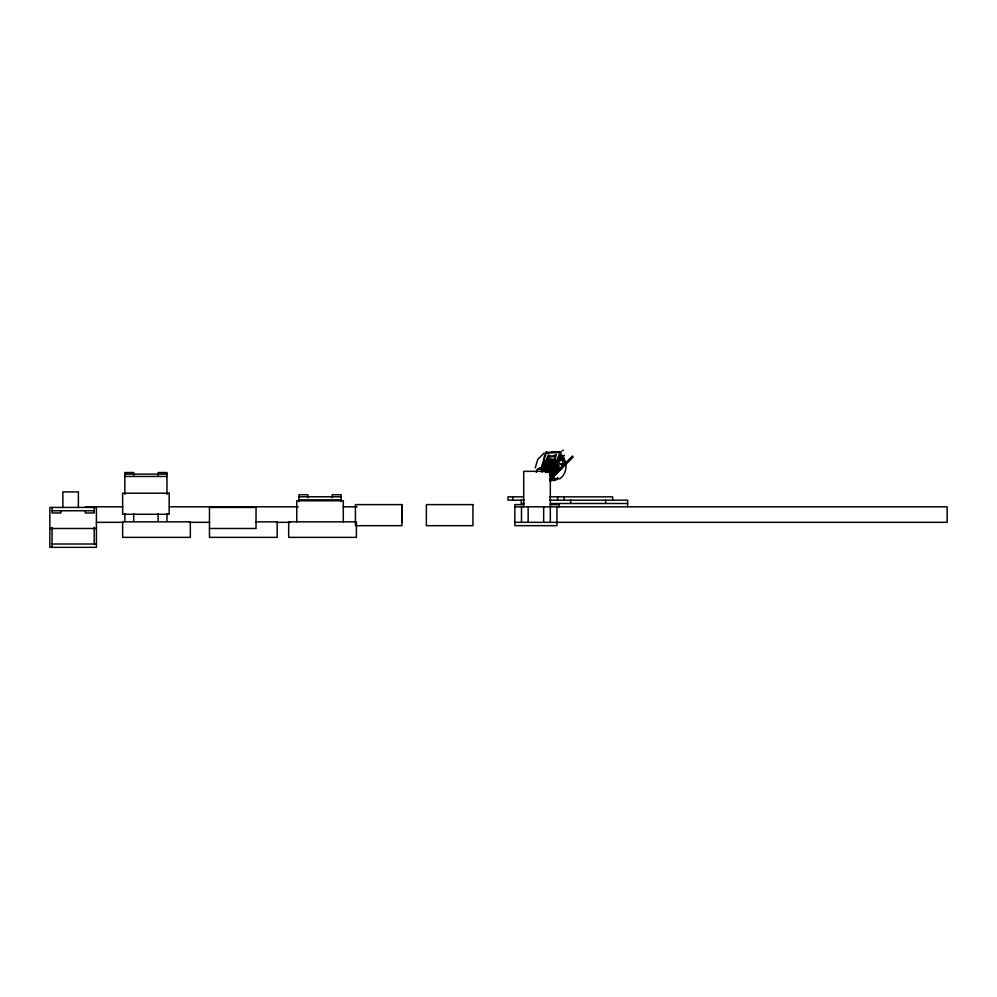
<?xml version="1.0" encoding="UTF-8"?>
<svg xmlns="http://www.w3.org/2000/svg" width="997" height="997" viewBox="0 0 997 997"><rect width="100%" height="100%" fill="white"/><g stroke="black" fill="none" stroke-linecap="round" stroke-linejoin="round"><path stroke-width="1.5" d="M552.662 464.216C554.993 465.051 550.556 462.197 549.31 466.073L548.275 465.038L552.213 463.169L553.397 464.328M546.007 471.107L546.568 470.584L546.53 471.282M548.038 468.652L549.123 469.724M544.499 461.449L545.097 461.474M564.751 464.128L564.863 462.932A11.129 11.129 0 0 0 561.598 454.968M549.671 468.216L549.21 468.839M551.827 467.007L550.755 465.935M535.252 467.929L537.757 459.418L544.113 453.049M545.708 463.107L545.783 462.733A33.063 33.063 0 0 1 547.64 456.551L548.3 454.981L549.846 455.666A5.371 5.371 0 0 0 553.759 455.629L556.276 454.47L555.665 457.112A29.91 29.91 0 0 1 554.457 460.963M541.246 470.086L541.296 469.874A2.056 2.056 0 0 0 540.474 469.039L540.237 469.076M536.299 471.967L536.909 469.874A4 4 0 0 1 538.206 468.565L540.785 468.278A4.287 4.287 0 0 1 542.044 469.537L542.318 470.023M554.718 478.809L554.27 480.404L553.235 480.591L553.223 479.133L550.88 480.928L551.216 479.569M542.318 470.783L541.77 472.129M550.082 467.381L550.132 468.054M545.471 472.167L544.474 470.758A6.63 6.63 0 0 1 544.038 465.699L547.316 461.81A6.63 6.63 0 0 1 552.375 461.374L552.774 460.066L554.668 460.95L557.46 464.004A7.988 7.988 0 0 1 550.008 475.669M546.344 452.588L544.998 456.763A44.304 44.304 0 0 0 543.577 465.487M549.895 456.464L549.185 457.424A1.321 1.321 0 0 0 548.45 457.586L548.599 456.95M546.929 461.025A32.128 32.128 0 0 1 548.088 457.411L548.686 455.965L550.207 456.564M542.842 471.668L543.265 471.369A7.988 7.988 0 0 1 542.742 465.275L546.68 460.602A7.988 7.988 0 0 1 552.774 460.066M556.089 462.047L560.102 452.488L546.817 453.186L546.456 452.476M556.451 463.044L561.024 453.236A1.259 1.259 0 0 0 559.94 451.653L547.253 452.414L546.206 451.741L544.287 456.564A45.052 45.052 0 0 0 542.842 465.437M555.267 463.219L553.933 462.11C554.344 459.081 558.158 462.284 555.267 463.219L556.251 464.639A6.63 6.63 0 0 1 550.07 474.323M549.696 480.978L551.154 479.532M557.211 464.415L564.414 455.168M555.84 470.783L553.397 473.214L556.388 469.599L555.952 464.752L548.512 472.179M547.515 462.072L544.499 465.449L548.101 461.86M548.674 461.648L544.225 466.471L549.185 461.511M549.584 461.474L544.063 467.369L549.995 461.449M550.394 461.412C530.666 480.305 563.068 451.99 545.047 464.303A6.318 6.318 0 0 0 544.761 470.609L545.945 472.154L554.831 463.269L545.745 471.992M544.823 470.696L553.584 462.284L544.973 470.908M545.122 471.132L554.033 462.596L545.272 471.344M545.434 471.569L554.432 462.932L545.583 471.78M546.144 472.329L555.03 463.443L546.344 472.503M547.64 471.569L555.341 463.879L547.839 471.743M548.038 471.917L555.641 464.315L548.275 472.055M548.749 472.316L556.052 465.013M548.973 472.453L556.152 465.275M550.219 471.593L556.251 465.549M549.447 472.728L556.351 465.823M549.87 472.678L556.451 466.098M550.145 472.765L556.538 466.372M549.397 473.887L556.563 466.721M556.6 467.057L550.032 473.999A6.318 6.318 0 0 0 554.631 472.354M550.032 473.999L556.625 467.394M556.662 467.743L550.419 473.974L556.65 468.116M556.575 468.565L551.229 473.911L556.5 469.014M556.413 469.462L552.176 473.7L556.164 470.086M549.833 478.934L572.677 456.09L550.207 479.196M550.294 479.956L573.188 457.062M561.922 451.005L563.305 450.108M556.338 479.395L555.366 479.968L555.267 478.597M558.382 478.311L557.473 478.847L557.36 477.488M558.544 470.671A4.175 4.175 0 0 0 561.249 463.817L559.08 463.73L556.999 461.648L562.258 456.389L563.342 457.249M556.251 464.639L557.46 464.004M543.265 471.369L544.474 470.758M562.856 463.717L565.012 464.39M548.587 471.893L551.416 471.145L550.269 469.998L546.506 471.606L547.179 472.279M124.849 474.111L166.973 474.111M124.849 476.466L166.973 476.466M298.963 496.78L341.086 496.78M523.45 496.842L507.984 496.842L507.984 500.17L524.297 500.17M549.459 496.842L612.644 496.842L612.644 500.17M298.963 499.846L341.086 499.846M549.509 500.17L627.624 500.17L627.624 506.601M524.297 503.497L521.207 503.497L521.207 500.17M550.506 503.497L627.624 503.497M523.712 504.607L514.851 504.607L514.851 525.668L556.962 525.668L556.962 506.812M550.319 504.607L559.18 504.607L559.18 506.812M85.48 506.812L122.83 506.812M169.266 506.812L298.153 506.812M343.03 506.812L357.1 506.812M514.851 506.812L947.15 506.812L947.15 522.341L514.851 522.341M52.068 510.751L94.192 510.751M255.631 521.842L277.178 521.842L277.178 537.358L209.47 537.358L209.47 507.436L256.03 507.436L256.03 528.485L209.47 528.485M96.348 522.341L122.83 522.341M189.43 522.341L209.719 522.341M276.319 522.341L290.389 522.341M49.85 528.485L96.41 528.485M52.068 544.013L96.41 544.013M563.355 464.938L561.934 465.2M563.417 459.866C563.492 460.988 562.981 460.215 563.679 460.078M542.742 465.275L544.038 465.699M549.758 456.738L548.849 456.364M552.375 461.374L553.933 462.11M565.885 464.116C566.57 469.562 564.452 475.444 559.965 478.722A5.484 5.484 0 0 0 555.678 479.831L554.195 478.398A3.951 3.951 0 0 1 554.158 475.195M544.15 462.758L545.209 463.605M563.031 466.359L562.495 465.823A1.408 1.408 0 0 1 564.464 463.842M540.05 467.917L540.449 468.303A1.882 1.882 0 0 1 541.732 469.151M536.249 471.718L536.648 472.117A6.057 6.057 0 0 1 536.81 471.668M546.007 461.063L546.755 462.197M563.205 457.324L565.573 462.932M563.031 463.642L562.956 462.882A11.428 11.428 0 0 0 559.791 456.776M605.64 500.17L605.64 503.497M570.645 500.17L570.645 503.497M564.252 496.842L564.252 500.17M557.597 496.842L557.597 500.17M550.319 522.341L550.319 471.344L523.712 471.344L523.712 506.812M543.664 506.812L543.664 522.341M528.148 506.812L528.148 522.341M521.493 506.812L521.493 522.341M512.682 496.842L512.682 500.17M402.14 506.812L402.14 522.341M343.304 521.842L343.304 500.781L296.745 500.781L296.745 521.842M341.086 501.441L341.086 494.724L332.225 494.724L332.225 497.752M307.836 497.752L307.836 494.724L298.963 494.724L298.963 501.441M166.973 494.45L166.973 472.541L158.099 472.541L158.099 475.581M166.973 513.58L166.973 521.232M158.099 513.58L158.099 521.232M133.71 475.581L133.71 472.541L124.849 472.541L124.849 494.45M133.71 513.58L133.71 521.232M124.849 513.58L124.849 521.232M94.192 507.436L94.192 512.969L85.318 512.969L85.318 510.751M94.192 527.239L94.192 544.013M78.389 507.436L78.389 491.907L62.861 491.907L62.861 507.436M60.929 510.751L60.929 512.969L52.068 512.969L52.068 507.436M52.068 527.388L52.068 547.341M559.828 454.408A10.406 10.406 0 0 1 563.641 459.667L563.218 460.963A12.151 12.151 0 0 0 560.302 456.265M551.877 451.865A11.129 11.129 0 0 1 557.111 452.227M556.837 461.773A8.774 8.774 0 0 1 558.719 470.335M557.747 472.416A8.774 8.774 0 0 1 549.97 476.454M541.795 469.575A8.774 8.774 0 0 1 542.966 462.969M546.319 459.904A8.774 8.774 0 0 1 555.08 460.302M550.656 461.387A6.318 6.318 0 0 1 555.977 464.789M538.791 469.163A6.057 6.057 0 0 1 540.449 468.303M549.584 456.364A6.119 6.119 0 0 0 554.045 456.327L555.217 455.779L554.943 456.938A29.162 29.162 0 0 1 553.559 461.225M555.678 479.831A3.34 3.34 0 0 1 554.668 479.083M554.32 478.248A11.279 11.279 0 0 1 551.453 478.909M560.912 463.73A11.279 11.279 0 0 1 561.585 466.596M562.757 464.527L563.903 464.826L562.757 464.527M554.245 465.2L552.899 469.662L551.752 468.515L553.572 464.527L554.245 465.2M546.792 466.521L545.309 470.41L545.833 470.933L547.827 467.556L546.792 466.521M551.079 461.461L544.175 468.74L551.079 461.461M551.715 461.574L544.3 469.35L551.715 461.574M552.326 461.698L544.499 469.899L552.326 461.698M552.837 461.935L544.698 470.434L552.837 461.935M563.779 459.53L562.644 461.013L563.779 459.53M169.178 493.216L122.631 493.216L122.631 514.278L169.178 514.278L169.178 493.216M401.99 504.607L355.43 504.607L355.43 525.668L401.99 525.668L401.99 504.607M472.927 504.607L426.367 504.607L426.367 525.668L472.927 525.668L472.927 504.607M96.41 507.436L49.85 507.436L49.85 547.341L96.41 547.341L96.41 507.436M190.34 521.842L122.631 521.842L122.631 537.358L190.34 537.358L190.34 521.842M356.39 521.842L288.681 521.842L288.681 537.358L356.39 537.358L356.39 521.842"/></g></svg>
